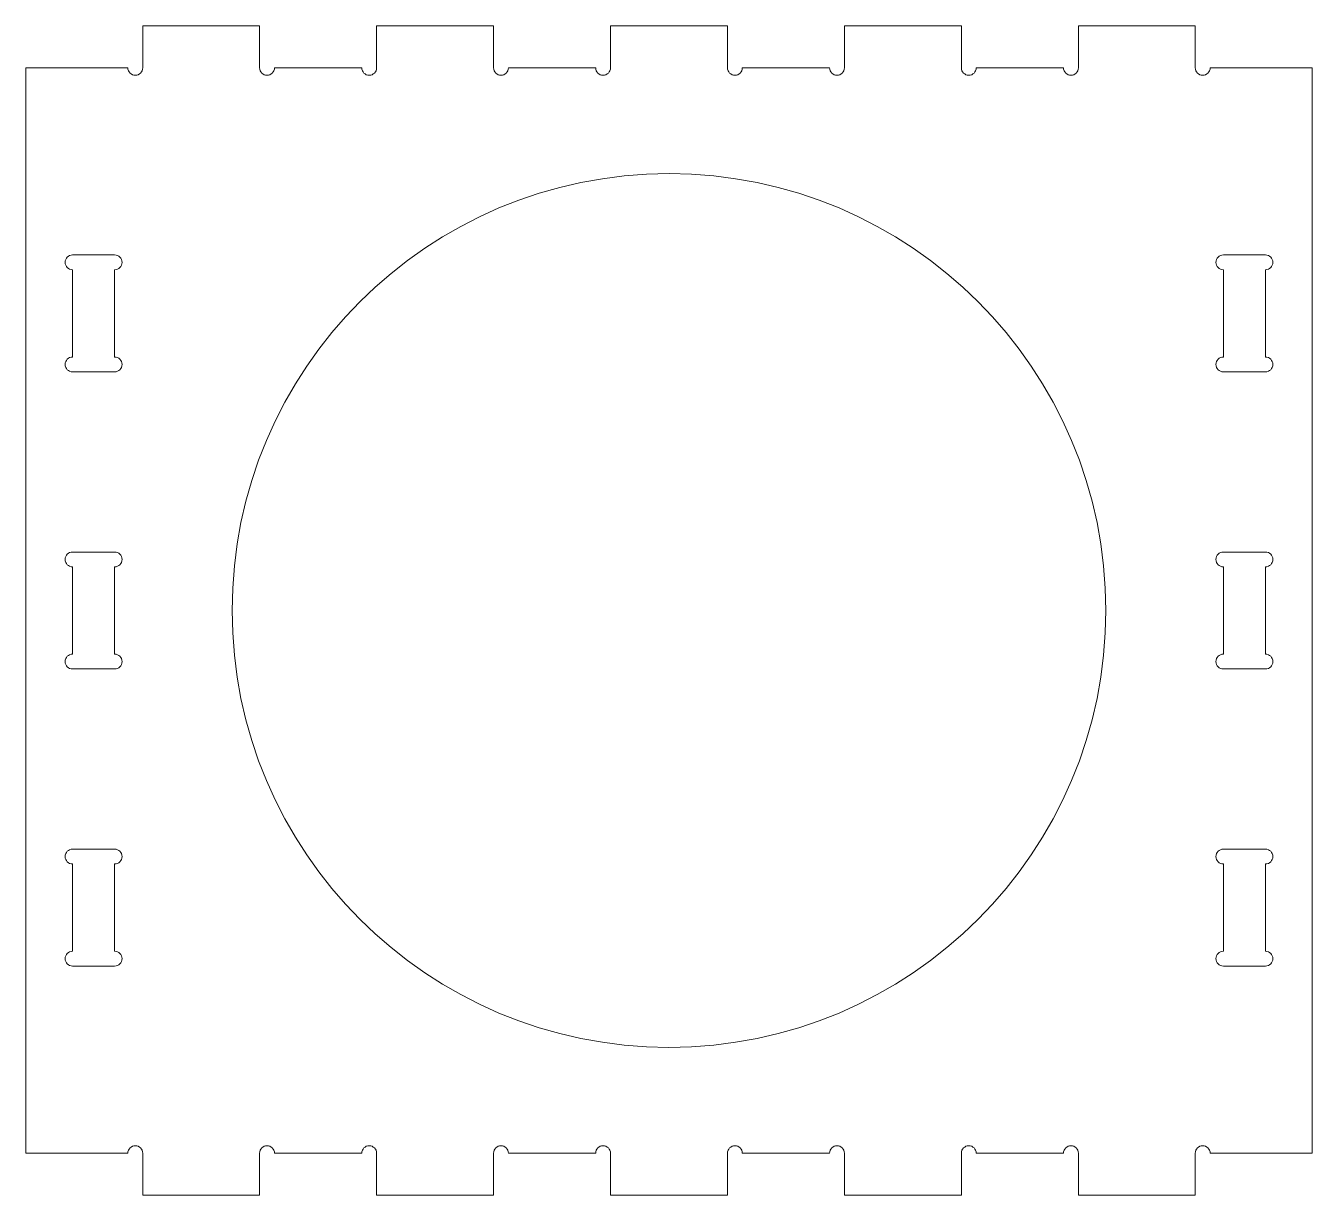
# Model space of a CAD drawing. Header units: millimetres. Extents: x -275 to 275, y -250 to 250.
import ezdxf

# ---------------------------------------------------------------- set-up
doc = ezdxf.new("R2010")
doc.units = ezdxf.units.MM

msp = doc.modelspace()

# ---------------------------------------------------------------- linework, layer by layer
at = {"color": 7, "linetype": 'Continuous', "lineweight": 15}
for p, q in [((-225, 250), (-175, 250)), ((-225, 250), (-225, 232)), ((-175, 232), (-175, 250)), ((-125, 250), (-75, 250)), ((-125, 250), (-125, 232)), ((-75, 232), (-75, 250)), ((-25, 250), (25, 250)), ((-25, 250), (-25, 232)), ((25, 232), (25, 250)), ((75, 250), (125, 250)), ((75, 250), (75, 232)), ((125, 232), (125, 250)), ((175, 250), (225, 250)), ((175, 250), (175, 232)), ((225, 232), (225, 250)), ((-275, 232), (-231.35, 232)), ((-275, -232), (-275, 232)), ((-168.65, 232), (-131.35, 232)), ((-68.65, 232), (-31.35, 232)), ((31.35, 232), (68.65, 232)), ((131.35, 232), (168.65, 232)), ((231.35, 232), (275, 232)), ((275, 232), (275, -232)), ((-237, 152), (-255, 152)), ((237, 152), (255, 152)), ((-255, 108.35), (-255, 145.65)), ((-237, 108.35), (-237, 145.65)), ((237, 108.35), (237, 145.65)), ((255, 108.35), (255, 145.65)), ((-237, 102), (-255, 102)), ((237, 102), (255, 102)), ((-237, 25), (-255, 25)), ((237, 25), (255, 25)), ((-255, 18.65), (-255, -18.65)), ((-237, 18.65), (-237, -18.65)), ((237, 18.65), (237, -18.65)), ((255, 18.65), (255, -18.65)), ((-237, -25), (-255, -25)), ((237, -25), (255, -25)), ((-237, -102), (-255, -102)), ((237, -102), (255, -102)), ((-255, -108.35), (-255, -145.65)), ((-237, -108.35), (-237, -145.65)), ((237, -108.35), (237, -145.65)), ((255, -108.35), (255, -145.65)), ((-237, -152), (-255, -152)), ((237, -152), (255, -152)), ((-275, -232), (-231.35, -232)), ((-225, -250), (-225, -232)), ((-175, -232), (-175, -250)), ((-168.65, -232), (-131.35, -232)), ((-125, -250), (-125, -232)), ((-75, -232), (-75, -250)), ((-68.65, -232), (-31.35, -232)), ((-25, -250), (-25, -232)), ((25, -232), (25, -250)), ((31.35, -232), (68.65, -232)), ((75, -250), (75, -232)), ((125, -232), (125, -250)), ((131.35, -232), (168.65, -232)), ((175, -250), (175, -232)), ((225, -232), (225, -250)), ((231.35, -232), (275, -232)), ((-225, -250), (-175, -250)), ((-125, -250), (-75, -250)), ((-25, -250), (25, -250)), ((75, -250), (125, -250)), ((175, -250), (225, -250))]:
    msp.add_line(p, q, dxfattribs=at)
msp.add_circle((0, 0), 186.767, dxfattribs=at)
for centre, start, end in [((-228.175, 232), 180, 0), ((-171.825, 232), 180, 0), ((-128.175, 232), 180, 0), ((-71.825, 232), 180, 0), ((-28.175, 232), 180, 0), ((28.175, 232), 180, 0), ((71.825, 232), 180, 0), ((128.175, 232), 180, 0), ((171.825, 232), 180, 0), ((228.175, 232), 180, 0), ((-255, 148.825), 90, 270), ((-237, 148.825), 270, 90), ((237, 148.825), 90, 270), ((255, 148.825), 270, 90), ((-255, 105.175), 90, 270), ((-237, 105.175), 270, 90), ((237, 105.175), 90, 270), ((255, 105.175), 270, 90), ((-255, 21.825), 90, 270), ((-237, 21.825), 270, 90), ((237, 21.825), 90, 270), ((255, 21.825), 270, 90), ((-255, -21.825), 90, 270), ((-237, -21.825), 270, 90), ((237, -21.825), 90, 270), ((255, -21.825), 270, 90), ((-255, -105.175), 90, 270), ((-237, -105.175), 270, 90), ((237, -105.175), 90, 270), ((255, -105.175), 270, 90), ((-255, -148.825), 90, 270), ((-237, -148.825), 270, 90), ((237, -148.825), 90, 270), ((255, -148.825), 270, 90), ((-228.175, -232), 360, 180), ((-171.825, -232), 0, 180), ((-128.175, -232), 360, 180), ((-71.825, -232), 0, 180), ((-28.175, -232), 360, 180), ((28.175, -232), 0, 180), ((71.825, -232), 360, 180), ((128.175, -232), 0, 180), ((171.825, -232), 360, 180), ((228.175, -232), 0, 180)]:
    msp.add_arc(centre, 3.175, start, end, dxfattribs=at)

doc.saveas('drawing.dxf')
